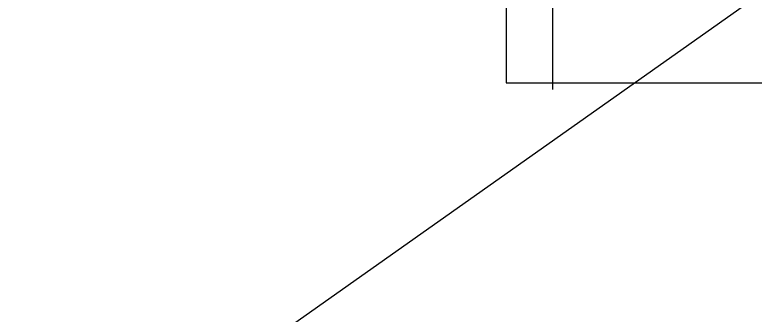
# Model space of a CAD drawing. Header units: millimetres. Extents: x 0 to 12600, y -343 to 8910.
# Drawn here: x 3770 to 4388, y 4642 to 4893 of the extents above; entities that cross this region are included whole.
import ezdxf

# ---------------------------------------------------------------- set-up
doc = ezdxf.new("R2010")
doc.units = ezdxf.units.MM
doc.header["$LTSCALE"] = 300
doc.linetypes.add('G', pattern=[2, 1.25, -0.25, 0.25, -0.25])
doc.linetypes.add('K', pattern=[2.5, 1.25, -0.25, 0.25, -0.25, 0.25, -0.25])
for name, color, linetype in [('02', 1, 'Continuous'), ('05', 142, 'G'), ('07', 6, 'K')]:
    doc.layers.add(name, color=color, linetype=linetype)

# ---------------------------------------------------------------- blocks, each defined once
blk = doc.blocks.new('rtret')
at = {"layer": '05', "color": 142, "linetype": 'G'}
blk.add_line((5207, 1178.14), (5207, 20.59), dxfattribs=at)
at = {"layer": '07', "color": 6, "linetype": 'K'}
for p, q in [((5168.3, 134.79), (5168.3, 58.79)), ((5168.3, 58.79), (7403.3, 58.79))]:
    blk.add_line(p, q, dxfattribs=at)
blk = doc.blocks.new('ERTERT')
at = {"layer": '05', "color": 4, "linetype": 'G'}
blk.add_line((9693.7, 7314.18), (9693.7, 6957.72), dxfattribs=at)

msp = doc.modelspace()

# ---------------------------------------------------------------- linework, layer by layer
at = {"layer": '02'}
msp.add_line((4609.04, 5063.64), (1724.88, 3025.1), dxfattribs=at)

# ---------------------------------------------------------------- block references
msp.add_blockref('rtret', (-988.27, 4777.6))
at = {"layer": '07', "xscale": -1, "rotation": 359.9999999999995}
msp.add_blockref('ERTERT', (13912.46, -2083.29), dxfattribs=at)

doc.saveas('drawing.dxf')
